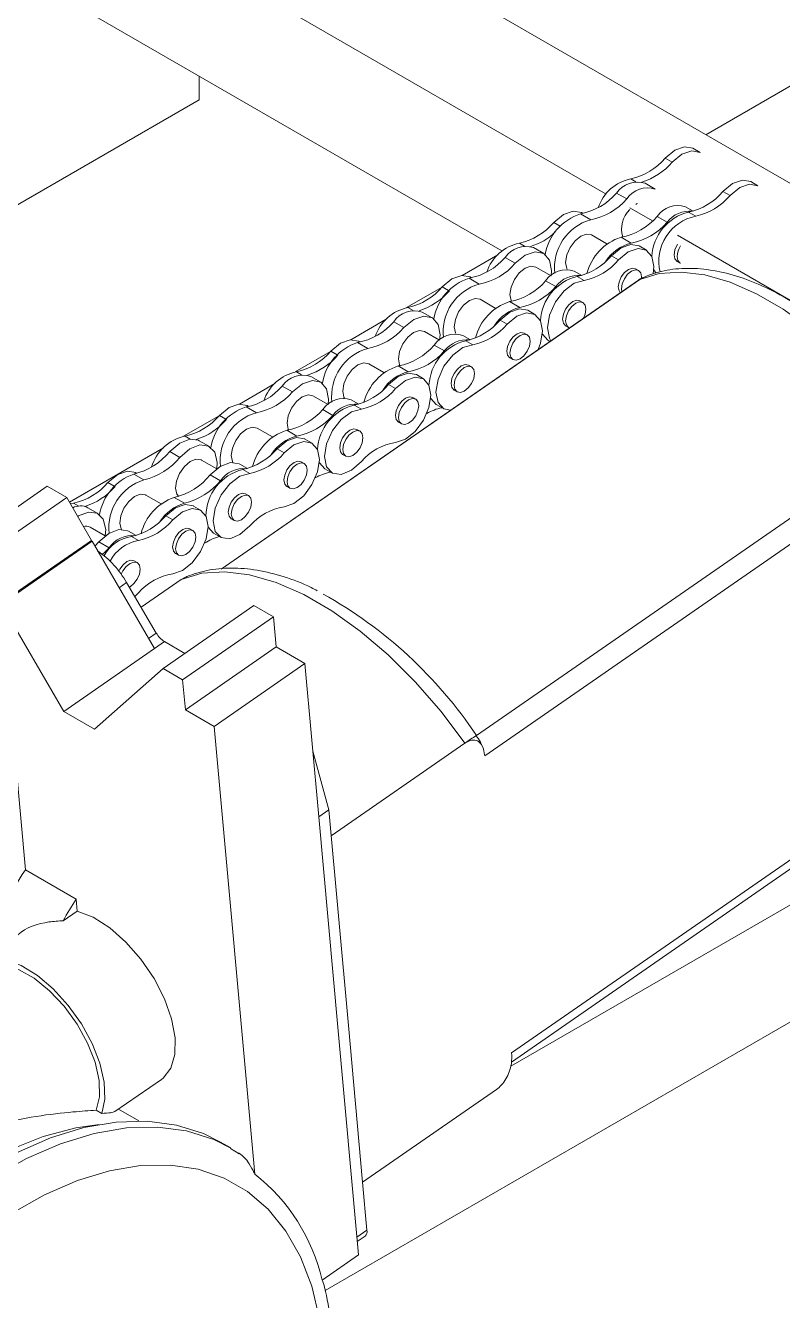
# Model space of a CAD drawing. Header units: millimetres. Extents: x -250 to 3947, y -1468 to 870.
# Drawn here: x 449.27 to 475.68, y 154.82 to 199.31 of the extents above; entities that cross this region are included whole.
import ezdxf

# ---------------------------------------------------------------- set-up
doc = ezdxf.new("R2010")
doc.units = ezdxf.units.MM

msp = doc.modelspace()

# ---------------------------------------------------------------- linework, layer by layer
at = {"color": 7, "linetype": 'Continuous', "lineweight": 15}
for p, q in [((513.5467, 218.9015), (473.0105, 195.5005)), ((504.8285, 177.1323), (444.0173, 212.2379)), ((469.531, 193.4271), (440.4818, 210.1969)), ((465.8911, 191.4457), (444.7245, 203.6649)), ((455.3311, 196.7233), (455.3311, 197.5419)), ((455.3311, 197.5398), (455.3328, 197.5408)), ((437.6534, 186.5182), (455.3311, 196.7233)), ((472.8086, 194.8841), (472.5611, 195.0269)), ((471.5905, 194.6843), (471.838, 194.5414)), ((470.3931, 193.9629), (470.5707, 193.8604)), ((471.2426, 193.6007), (470.8891, 193.8048)), ((474.8239, 193.7207), (474.5764, 193.8636)), ((469.8952, 193.4648), (470.2487, 193.2607)), ((473.8533, 193.378), (473.6058, 193.5209)), ((468.6385, 192.7393), (468.9921, 192.5352)), ((468.7238, 192.7519), (468.672, 192.7818)), ((471.1499, 192.4926), (470.3571, 192.9502)), ((471.6629, 192.4443), (471.3094, 192.6484)), ((472.5706, 192.8341), (472.3033, 192.9884)), ((472.6558, 192.6566), (472.4084, 192.7995)), ((469.5528, 191.696), (469.0231, 192.0018)), ((470.4063, 191.7188), (470.0527, 191.9229)), ((478.4519, 188.2772), (472.0188, 191.991)), ((465.7498, 191.309), (464.5107, 190.5936)), ((466.504, 191.7178), (466.6816, 191.6153)), ((467.3535, 191.3556), (467, 191.5597)), ((470.9348, 191.4756), (470.6873, 191.6184)), ((466.0061, 191.2197), (466.3596, 191.0156)), ((467.6082, 190.5735), (467.0785, 190.8793)), ((469.9642, 191.1329), (469.7167, 191.2758)), ((472.0044, 191.0825), (472.1104, 191.0213)), ((470.659, 190.4285), (456.0918, 180.3436)), ((464.7494, 190.4942), (465.103, 190.2901)), ((464.8347, 190.5068), (464.7829, 190.5367)), ((468.6815, 190.589), (468.4142, 190.7433)), ((468.7668, 190.4115), (468.5193, 190.5544)), ((470.6659, 190.7648), (470.5598, 190.826)), ((463.8052, 190.1864), (462.5661, 189.4711)), ((467.7739, 190.1992), (467.4203, 190.4033)), ((465.6637, 189.4509), (465.134, 189.7567)), ((466.5172, 189.4737), (466.1636, 189.6778)), ((468.7213, 189.6422), (468.6153, 189.7035)), ((462.6149, 189.4726), (462.7925, 189.3701)), ((463.4644, 189.1105), (463.1109, 189.3146)), ((467.0457, 189.2304), (466.7982, 189.3733)), ((461.8608, 189.0639), (460.6216, 188.3485)), ((462.117, 188.9746), (462.4706, 188.7705)), ((463.7192, 188.3283), (463.1895, 188.6341)), ((466.0751, 188.8878), (465.8276, 189.0306)), ((468.1153, 188.8374), (468.2214, 188.7762)), ((460.8603, 188.2491), (461.2139, 188.045)), ((460.9456, 188.2617), (460.8938, 188.2916)), ((464.7924, 188.3438), (464.5251, 188.4982)), ((464.8777, 188.1664), (464.6302, 188.3093)), ((466.7768, 188.5197), (466.6707, 188.5809)), ((467.4928, 188.3307), (467.567, 188.2879)), ((459.9161, 187.9412), (458.677, 187.226)), ((463.8848, 187.954), (463.5312, 188.1581)), ((467.1609, 188.0173), (467.231, 188.0553)), ((461.7746, 187.2058), (461.2449, 187.5116)), ((462.6281, 187.2286), (462.2745, 187.4327)), ((464.8322, 187.3971), (464.7262, 187.4583)), ((466.1708, 187.7149), (466.2768, 187.6536)), ((458.7258, 187.2275), (458.9034, 187.125)), ((459.5753, 186.8653), (459.2218, 187.0694)), ((463.1566, 186.9853), (462.9091, 187.1282)), ((457.9717, 186.8188), (456.7325, 186.1034)), ((458.2279, 186.7294), (458.5815, 186.5253)), ((462.186, 186.6426), (461.9385, 186.7855)), ((464.2262, 186.5923), (464.3323, 186.5311)), ((456.9712, 186.004), (457.3248, 185.7999)), ((457.0566, 186.0166), (457.0048, 186.0465)), ((459.8301, 186.0832), (459.3004, 186.389)), ((460.9033, 186.0987), (460.636, 186.253)), ((460.9886, 185.9213), (460.7411, 186.0641)), ((462.8877, 186.2745), (462.7816, 186.3358)), ((463.6037, 186.0856), (463.8512, 185.9428)), ((456.027, 185.6961), (454.7879, 184.9808)), ((459.9957, 185.7089), (459.6421, 185.913)), ((457.8855, 184.9607), (457.3558, 185.2665)), ((458.739, 184.9835), (458.3854, 185.1876)), ((460.9431, 185.152), (460.8371, 185.2132)), ((462.2817, 185.4697), (462.3877, 185.4085)), ((454.8368, 184.9824), (455.0143, 184.8799)), ((455.6863, 184.6202), (455.3327, 184.8243)), ((459.2675, 184.7402), (459.02, 184.8831)), ((465.0048, 174.5381), (480.1327, 185.0112)), ((454.0826, 184.5736), (450.8017, 182.6796)), ((454.3034, 184.4463), (454.6569, 184.2422)), ((458.2969, 184.3975), (458.0494, 184.5404)), ((460.3371, 184.3472), (460.4432, 184.2859)), ((480.4206, 184.2997), (465.2927, 173.8266)), ((455.941, 183.8381), (455.4113, 184.1439)), ((457.0142, 183.8536), (456.7469, 184.0079)), ((457.0995, 183.6762), (456.852, 183.819)), ((458.9986, 184.0294), (458.8925, 184.0907)), ((459.7147, 183.8405), (459.9622, 183.6976)), ((453.0478, 183.6607), (453.4014, 183.4566)), ((453.159, 183.6842), (453.1174, 183.7082)), ((456.0712, 183.4258), (455.7176, 183.6299)), ((446.86, 181.0412), (450.0263, 183.2332)), ((450.7091, 182.8391), (450.0263, 183.2332)), ((453.9981, 182.6224), (453.4684, 182.9282)), ((454.8156, 182.6402), (454.462, 182.8443)), ((457.0541, 182.9069), (456.948, 182.9681)), ((458.3926, 183.2246), (458.4986, 183.1634)), ((447.5427, 180.647), (450.7091, 182.8391)), ((451.5768, 181.3444), (450.7091, 182.8391)), ((450.9494, 182.6441), (450.8287, 182.633)), ((450.9494, 182.6441), (451.1269, 182.5416)), ((451.7989, 182.2819), (451.4453, 182.486)), ((455.3801, 182.4019), (455.1326, 182.5448)), ((454.4095, 182.0592), (454.1621, 182.2021)), ((456.448, 182.102), (456.5541, 182.0408)), ((452.0536, 181.4998), (451.5239, 181.8056)), ((453.1269, 181.5153), (452.8595, 181.6696)), ((455.1112, 181.6911), (455.0052, 181.7524)), ((455.8256, 181.5954), (456.0731, 181.4525)), ((448.4105, 179.1524), (451.5768, 181.3444)), ((448.4285, 179.1215), (451.5948, 181.3135)), ((451.409, 181.1849), (451.3683, 181.2001)), ((453.768, 177.5704), (451.5948, 181.3135)), ((451.8302, 181.2916), (451.6913, 181.1472)), ((452.1838, 181.0875), (451.8302, 181.2916)), ((453.2121, 181.3379), (452.9646, 181.4807)), ((451.0393, 180.929), (451.0052, 180.9487)), ((453.1667, 180.5686), (453.0606, 180.6298)), ((454.5052, 180.8863), (454.6113, 180.8251)), ((452.7998, 179.871), (453.8339, 178.1126)), ((454.7055, 179.9828), (453.3044, 179.0128)), ((454.7055, 179.9828), (454.8168, 180.037)), ((453.0854, 179.3853), (453.2121, 179.5193)), ((448.4285, 179.1215), (449.2698, 169.8525)), ((450.6017, 175.3784), (448.4285, 179.1215)), ((454.0696, 176.8791), (457.2359, 179.0712)), ((457.9186, 178.6771), (457.2359, 179.0712)), ((454.7523, 176.485), (457.9186, 178.6771)), ((458.0138, 177.6284), (457.9186, 178.6771)), ((450.6017, 175.3784), (453.768, 177.5704)), ((453.768, 177.5704), (454.1198, 177.814)), ((454.8288, 177.4047), (454.1198, 177.814)), ((454.8475, 175.4364), (458.0138, 177.6284)), ((459.0174, 177.0491), (458.0138, 177.6284)), ((490.6876, 177.131), (466.2009, 162.9951)), ((454.0696, 176.8791), (451.6818, 174.7548)), ((454.7523, 176.485), (454.0696, 176.8791)), ((455.8511, 174.857), (459.0174, 177.0491)), ((459.5029, 171.7014), (459.0174, 177.0491)), ((454.8475, 175.4364), (454.7523, 176.485)), ((451.6818, 174.7548), (450.6017, 175.3784)), ((455.8511, 174.857), (454.8475, 175.4364)), ((457.2691, 159.2357), (455.8511, 174.857)), ((494.2237, 175.0896), (459.7234, 155.173)), ((459.2946, 173.9952), (459.8554, 171.9424)), ((464.605, 174.2679), (459.9375, 171.0366)), ((466.2248, 163.1441), (481.223, 173.5274)), ((466.2329, 163.4683), (481.3609, 173.9414)), ((459.5035, 171.6988), (459.8554, 171.9424)), ((459.8554, 171.9424), (460.5382, 164.4151)), ((460.1689, 164.3645), (459.5029, 171.7014)), ((459.5029, 171.7014), (459.5035, 171.6988)), ((459.5035, 171.6988), (460.1689, 164.3645)), ((449.2698, 169.8525), (451.0376, 168.832)), ((451.0755, 168.4136), (451.0376, 168.832)), ((450.5853, 168.0742), (451.0755, 168.4136)), ((460.8903, 156.417), (460.1689, 164.3645)), ((460.5382, 164.4151), (461.0338, 158.9515)), ((460.5382, 164.4151), (461.0341, 158.9517)), ((452.3897, 161.4164), (454.01, 162.5381)), ((465.7019, 162.1832), (461.0341, 158.9517)), ((453.2276, 161.0888), (452.5127, 161.5016)), ((451.9334, 161.3515), (451.7406, 161.4629)), ((456.4329, 160.1455), (456.0793, 160.3496)), ((456.7283, 159.9433), (456.426, 160.1288)), ((461.0338, 158.9515), (461.186, 157.2737)), ((460.8482, 156.8807), (461.117, 157.0668)), ((459.6181, 155.5363), (460.8903, 156.417))]:
    msp.add_line(p, q, dxfattribs=at)
at = {"color": 8, "linetype": 'Continuous', "lineweight": 15}
for p, q in [((467.7014, 192.4391), (467.9221, 192.3118)), ((470.7046, 190.454), (456.1022, 180.3447)), ((470.659, 190.4285), (470.7046, 190.454)), ((470.8269, 190.5223), (470.7046, 190.454)), ((463.8124, 190.194), (464.033, 190.0667)), ((459.9233, 187.9489), (460.1439, 187.8215)), ((456.0342, 185.7038), (456.2548, 185.5764)), ((452.1468, 183.3655), (452.3674, 183.2381)), ((452.5377, 179.6895), (452.7998, 179.871)), ((453.5624, 177.9246), (453.8339, 178.1126)), ((460.8346, 157.0305), (461.186, 157.2737))]:
    msp.add_line(p, q, dxfattribs=at)
at = {"color": 7, "linetype": 'Continuous', "lineweight": 15, "flags": 128}
for points in [[(472.5611, 195.0269), (472.5589, 195.0282), (472.27, 195.0822), (471.9298, 194.9613), (471.5905, 194.6843)], [(472.8086, 194.8841), (472.8064, 194.8853), (472.5175, 194.9393), (472.1772, 194.8185), (471.838, 194.5414)], [(474.5764, 193.8636), (474.5742, 193.8648), (474.2852, 193.9188), (473.945, 193.7979), (473.6058, 193.5209)], [(474.8239, 193.7207), (474.8216, 193.722), (474.5327, 193.7759), (474.1925, 193.6551), (473.8533, 193.378)], [(470.5622, 193.0687), (470.5927, 193.0873), (470.6231, 193.1038)], [(468.672, 192.7818), (468.6698, 192.7831), (468.3809, 192.837), (468.0407, 192.7162), (467.7014, 192.4391)], [(469.0231, 192.0018), (468.8511, 192.0352), (468.6481, 191.9647), (468.4452, 191.8009), (468.2731, 191.5688), (468.1582, 191.3038), (468.1178, 191.0461), (468.1582, 190.8351), (468.174, 190.8042)], [(467.6095, 190.5727), (467.6228, 190.7604), (467.5535, 191.1248), (467.356, 191.3542), (467.06, 191.4139), (466.7103, 191.2951), (466.3596, 191.0156)], [(470.6873, 191.6184), (470.6851, 191.6197), (470.3961, 191.6737), (470.0559, 191.5528), (469.7167, 191.2758)], [(471.1674, 190.6407), (471.1937, 190.9033), (471.1258, 191.2564), (470.9325, 191.4768), (470.6436, 191.5308), (470.3034, 191.41), (469.9642, 191.1329)], [(472.0188, 191.684), (472.0044, 191.6599), (471.9277, 191.4832), (471.9008, 191.3115), (471.9277, 191.1708), (472.0044, 191.0825), (472.0044, 191.0825)], [(466.2267, 189.6865), (466.2136, 189.7125), (466.1732, 189.9236), (466.2136, 190.1812), (466.3286, 190.4463), (466.5006, 190.6784), (466.7036, 190.8421), (466.9065, 190.9127), (467.0785, 190.8793)], [(472.1248, 191.0139), (472.1104, 191.0213), (472.0338, 191.1095), (472.0069, 191.2502)], [(464.7829, 190.5367), (464.7807, 190.538), (464.4918, 190.5919), (464.1516, 190.4711), (463.8124, 190.194)], [(468.7668, 190.4115), (468.421, 190.3212), (468.066, 190.0581), (467.7603, 189.6653), (467.5541, 189.2076), (467.4814, 188.7602), (467.5541, 188.3968), (467.6034, 188.3131)], [(470.5598, 190.826), (470.4451, 190.8483), (470.3098, 190.8013), (470.1745, 190.6921), (470.0598, 190.5374), (469.9832, 190.3607), (469.9563, 190.1889), (469.9832, 190.0482), (470.0233, 189.9884)], [(470.0756, 190.0246), (470.0623, 190.1277), (470.0892, 190.2994), (470.1659, 190.4761), (470.2806, 190.6309), (470.4159, 190.74), (470.5512, 190.7871), (470.6659, 190.7648), (470.7425, 190.6766), (470.7694, 190.5359), (470.7677, 190.494)], [(480.1327, 185.0112), (479.3368, 186.068), (478.4813, 187.0528), (477.581, 187.9485), (476.652, 188.7392), (475.7105, 189.411), (474.773, 189.9522), (473.856, 190.3533), (472.9757, 190.6071), (472.1475, 190.7092), (471.386, 190.6579), (470.7046, 190.454)], [(471.1893, 190.7986), (471.1957, 190.7847), (471.2748, 190.6639)], [(465.134, 189.7567), (464.962, 189.7901), (464.759, 189.7196), (464.5561, 189.5558), (464.384, 189.3237), (464.2691, 189.0587), (464.2287, 188.801), (464.2691, 188.59), (464.2849, 188.5591)], [(468.6153, 189.7035), (468.5006, 189.7257), (468.3653, 189.6787), (468.23, 189.5695), (468.1153, 189.4148), (468.0386, 189.2381), (468.0117, 189.0663), (468.0386, 188.9256), (468.1153, 188.8374), (468.1153, 188.8374)], [(468.1178, 189.0051), (468.1447, 189.1769), (468.2213, 189.3536), (468.336, 189.5083), (468.4713, 189.6175), (468.6066, 189.6645), (468.7213, 189.6422), (468.798, 189.554), (468.8249, 189.4133), (468.798, 189.2415), (468.7409, 189.1006)], [(463.7204, 188.3276), (463.7337, 188.5153), (463.6644, 188.8797), (463.4669, 189.109), (463.171, 189.1688), (462.8213, 189.05), (462.4706, 188.7705)], [(466.7982, 189.3733), (466.796, 189.3746), (466.5071, 189.4285), (466.1668, 189.3077), (465.8276, 189.0306)], [(467.1545, 188.0023), (467.2367, 188.2266), (467.3046, 188.6581), (467.2367, 189.0112), (467.0435, 189.2317), (466.7545, 189.2857), (466.4143, 189.1648), (466.0751, 188.8878)], [(462.3376, 187.4414), (462.3245, 187.4674), (462.2842, 187.6784), (462.3245, 187.9361), (462.4395, 188.2012), (462.6115, 188.4332), (462.8145, 188.597), (463.0174, 188.6675), (463.1895, 188.6341)], [(468.2522, 188.7623), (468.2213, 188.7762), (468.1447, 188.8644), (468.1178, 189.0051)], [(460.8938, 188.2916), (460.8916, 188.2928), (460.6027, 188.3468), (460.2625, 188.226), (459.9233, 187.9489)], [(466.6707, 188.5809), (466.556, 188.6032), (466.4207, 188.5561), (466.2854, 188.447), (466.1707, 188.2923), (466.0941, 188.1156), (466.0672, 187.9438), (466.0941, 187.8031), (466.1707, 187.7149), (466.1708, 187.7149)], [(466.1732, 187.8825), (466.2002, 188.0543), (466.2768, 188.231), (466.3915, 188.3857), (466.5268, 188.4949), (466.6621, 188.5419), (466.7768, 188.5197), (466.8534, 188.4315), (466.8803, 188.2908), (466.8534, 188.119), (466.7768, 187.9423), (466.6621, 187.7876), (466.5268, 187.6784), (466.3915, 187.6314), (466.2768, 187.6536), (466.2002, 187.7418), (466.1732, 187.8825)], [(467.3002, 188.5535), (467.3066, 188.5396), (467.4928, 188.3307)], [(464.8777, 188.1664), (464.5319, 188.0761), (464.1769, 187.8129), (463.8712, 187.4202), (463.665, 186.9624), (463.5923, 186.5151), (463.665, 186.1516), (463.8712, 185.932), (464.0952, 185.8844)], [(461.2449, 187.5116), (461.0729, 187.545), (460.8699, 187.4744), (460.667, 187.3107), (460.4949, 187.0786), (460.38, 186.8135), (460.3396, 186.5559), (460.38, 186.3448), (460.3958, 186.3139)], [(464.7262, 187.4583), (464.6115, 187.4806), (464.4762, 187.4336), (464.3409, 187.3244), (464.2262, 187.1697), (464.1495, 186.993), (464.1226, 186.8212), (464.1495, 186.6805), (464.2262, 186.5923), (464.2262, 186.5923)], [(464.2287, 186.76), (464.2556, 186.9318), (464.3322, 187.1085), (464.4469, 187.2632), (464.5822, 187.3724), (464.7176, 187.4194), (464.8323, 187.3971), (464.9089, 187.3089), (464.9358, 187.1682), (464.9089, 186.9964), (464.8323, 186.8197), (464.7176, 186.665), (464.5822, 186.5558), (464.4469, 186.5088), (464.3322, 186.5311), (464.2556, 186.6193), (464.2287, 186.76)], [(459.8313, 186.0825), (459.8446, 186.2701), (459.7753, 186.6345), (459.5778, 186.8639), (459.2819, 186.9237), (458.9322, 186.8049), (458.5815, 186.5253)], [(462.9091, 187.1282), (462.9069, 187.1295), (462.618, 187.1834), (462.2778, 187.0626), (461.9385, 186.7855)], [(462.186, 184.7638), (462.5252, 184.8784), (462.8655, 185.1504), (463.1544, 185.5379), (463.3476, 185.9815), (463.4155, 186.413), (463.3476, 186.7661), (463.1544, 186.9866), (462.8655, 187.0405), (462.5252, 186.9197), (462.186, 186.6426)], [(458.4485, 185.1963), (458.4354, 185.2223), (458.3951, 185.4333), (458.4354, 185.691), (458.5504, 185.956), (458.7224, 186.1881), (458.9254, 186.3519), (459.1283, 186.4224), (459.3004, 186.389)], [(457.0048, 186.0465), (457.0025, 186.0477), (456.7136, 186.1017), (456.3734, 185.9808), (456.0342, 185.7038)], [(462.7816, 186.3358), (462.6669, 186.3581), (462.5316, 186.311), (462.3963, 186.2018), (462.2816, 186.0471), (462.205, 185.8704), (462.1781, 185.6987), (462.205, 185.558), (462.2816, 185.4697), (462.2817, 185.4697)], [(462.2842, 185.6374), (462.3111, 185.8092), (462.3877, 185.9859), (462.5024, 186.1406), (462.6377, 186.2498), (462.773, 186.2968), (462.8877, 186.2745), (462.9643, 186.1863), (462.9913, 186.0456), (462.9643, 185.8739), (462.8877, 185.6972), (462.773, 185.5424), (462.6377, 185.4333), (462.5024, 185.3862), (462.3877, 185.4085), (462.3111, 185.4967), (462.2842, 185.6374)], [(463.4111, 186.3084), (463.4175, 186.2945), (463.6037, 186.0856)], [(460.9886, 185.9213), (460.6428, 185.831), (460.2878, 185.5678), (459.9821, 185.1751), (459.7759, 184.7173), (459.7032, 184.2699), (459.7759, 183.9065), (459.9821, 183.6868), (460.2878, 183.647), (460.6428, 183.7937), (460.9886, 184.1027)], [(457.3558, 185.2665), (457.1838, 185.2999), (456.9809, 185.2293), (456.7779, 185.0655), (456.6059, 184.8335), (456.4909, 184.5684), (456.4505, 184.3108), (456.4909, 184.0997), (456.5067, 184.0688)], [(460.8371, 185.2132), (460.7224, 185.2355), (460.5871, 185.1885), (460.4518, 185.0793), (460.3371, 184.9246), (460.2605, 184.7479), (460.2335, 184.5761), (460.2605, 184.4354), (460.3371, 184.3472), (460.3371, 184.3472)], [(460.3396, 184.5149), (460.3665, 184.6866), (460.4432, 184.8633), (460.5579, 185.0181), (460.6932, 185.1272), (460.8285, 185.1743), (460.9432, 185.152), (461.0198, 185.0638), (461.0467, 184.9231), (461.0198, 184.7513), (460.9432, 184.5746), (460.8285, 184.4199), (460.6932, 184.3107), (460.5579, 184.2637), (460.4432, 184.286), (460.3665, 184.3742), (460.3396, 184.5149)], [(455.3327, 184.8243), (455.3074, 184.8378), (455.0034, 184.8784), (454.651, 184.741), (454.3034, 184.4463)], [(455.9422, 183.8374), (455.9547, 184.0691), (455.8708, 184.4213), (455.661, 184.6337), (455.3569, 184.6743), (455.0045, 184.5369), (454.6569, 184.2422)], [(459.02, 184.8831), (459.0178, 184.8843), (458.7289, 184.9383), (458.3887, 184.8175), (458.0494, 184.5404)], [(458.2969, 182.5187), (458.6362, 182.6333), (458.9764, 182.9052), (459.2653, 183.2928), (459.4585, 183.7364), (459.5264, 184.1679), (459.4585, 184.521), (459.2653, 184.7415), (458.9764, 184.7954), (458.6362, 184.6746), (458.2969, 184.3975)], [(453.1174, 183.7082), (453.1152, 183.7094), (452.8262, 183.7634), (452.486, 183.6426), (452.1468, 183.3655)], [(454.6151, 182.8791), (454.5553, 182.9588), (454.5064, 183.1628), (454.5383, 183.4173), (454.6459, 183.6835), (454.813, 183.9209), (455.0141, 184.0934), (455.2185, 184.1747), (455.3953, 184.1524), (455.4113, 184.1439)], [(456.7469, 184.0079), (456.7216, 184.0214), (456.4176, 184.062), (456.0652, 183.9246), (455.7176, 183.6299)], [(458.8925, 184.0907), (458.7779, 184.1129), (458.6426, 184.0659), (458.5073, 183.9567), (458.3926, 183.802), (458.3159, 183.6253), (458.289, 183.4535), (458.3159, 183.3128), (458.3926, 183.2246), (458.3926, 183.2246)], [(458.3951, 183.3923), (458.422, 183.5641), (458.4986, 183.7408), (458.6133, 183.8955), (458.7486, 184.0047), (458.8839, 184.0517), (458.9986, 184.0294), (459.0753, 183.9412), (459.1022, 183.8005), (459.0753, 183.6287), (458.9986, 183.452), (458.8839, 183.2973), (458.7486, 183.1881), (458.6133, 183.1411), (458.4986, 183.1634), (458.422, 183.2516), (458.3951, 183.3923)], [(459.522, 184.0633), (459.5284, 184.0494), (459.7147, 183.8405)], [(457.0995, 183.6762), (456.7537, 183.5859), (456.3987, 183.3227), (456.093, 182.9299), (455.8868, 182.4722), (455.8141, 182.0248), (455.8868, 181.6614), (456.093, 181.4417), (456.3987, 181.4019), (456.7537, 181.5486), (457.0995, 181.8575)], [(453.4684, 182.9282), (453.4524, 182.9367), (453.2757, 182.9589), (453.0712, 182.8777), (452.8702, 182.7052), (452.7031, 182.4678), (452.5954, 182.2015), (452.5636, 181.9471), (452.6125, 181.7431), (452.6194, 181.7305)], [(456.948, 182.9681), (456.8333, 182.9904), (456.698, 182.9433), (456.5627, 182.8342), (456.448, 182.6794), (456.3714, 182.5027), (456.3445, 182.331), (456.3714, 182.1903), (456.448, 182.1021), (456.448, 182.102)], [(456.4505, 182.2697), (456.4774, 182.4415), (456.5541, 182.6182), (456.6688, 182.7729), (456.8041, 182.8821), (456.9394, 182.9291), (457.0541, 182.9069), (457.1307, 182.8187), (457.1576, 182.6779), (457.1307, 182.5062), (457.0541, 182.3295), (456.9394, 182.1748), (456.8041, 182.0656), (456.6688, 182.0185), (456.5541, 182.0408), (456.4774, 182.129), (456.4505, 182.2697)], [(455.1326, 182.5448), (455.1304, 182.5461), (454.8415, 182.6), (454.5013, 182.4792), (454.1621, 182.2021)], [(454.4095, 180.1804), (454.7488, 180.295), (455.089, 180.567), (455.3779, 180.9545), (455.5712, 181.3981), (455.6391, 181.8296), (455.5712, 182.1827), (455.3779, 182.4032), (455.089, 182.4571), (454.7488, 182.3363), (454.4095, 182.0592)], [(452.0549, 181.4991), (452.0674, 181.7308), (451.9834, 182.083), (451.7736, 182.2954), (451.4696, 182.336), (451.1172, 182.1986), (451.0907, 182.1818)], [(452.8595, 181.6696), (452.8343, 181.6831), (452.5302, 181.7237), (452.1778, 181.5863), (451.8302, 181.2916)], [(455.0052, 181.7524), (454.8905, 181.7747), (454.7552, 181.7276), (454.6199, 181.6184), (454.5052, 181.4637), (454.4285, 181.287), (454.4016, 181.1152), (454.4285, 180.9745), (454.5052, 180.8863), (454.5052, 180.8863)], [(454.5077, 181.054), (454.5346, 181.2258), (454.6112, 181.4025), (454.7259, 181.5572), (454.8612, 181.6664), (454.9965, 181.7134), (455.1112, 181.6911), (455.1879, 181.6029), (455.2148, 181.4622), (455.1879, 181.2905), (455.1112, 181.1138), (454.9965, 180.959), (454.8612, 180.8499), (454.7259, 180.8028), (454.6112, 180.8251), (454.5346, 180.9133), (454.5077, 181.054)], [(455.6388, 181.8054), (455.6394, 181.8043), (455.8256, 181.5954)], [(452.1838, 181.0875), (452.0342, 180.9327), (451.9563, 180.8594)], [(451.0572, 180.9414), (451.0426, 180.9469), (451.0165, 180.9565)], [(453.0606, 180.6298), (452.9459, 180.6521), (452.8106, 180.6051), (452.6753, 180.4959), (452.5606, 180.3412), (452.5262, 180.275)], [(452.6102, 180.1622), (452.6667, 180.2799), (452.7814, 180.4346), (452.9167, 180.5438), (453.052, 180.5909), (453.1667, 180.5686), (453.2433, 180.4804), (453.2703, 180.3397), (453.2433, 180.1679), (453.1667, 179.9912), (453.052, 179.8365), (452.9167, 179.7273), (452.8921, 179.7141)], [(464.605, 174.2679), (463.7693, 175.3775), (462.871, 176.4116), (461.9257, 177.352), (460.9503, 178.1822), (459.9616, 178.8877), (458.9773, 179.4559), (458.0145, 179.877), (457.0902, 180.1435), (456.2206, 180.2508), (455.421, 180.1969), (454.7055, 179.9828)], [(454.8279, 180.0511), (454.8018, 180.0391), (454.7055, 179.9828)], [(454.01, 162.5381), (454.0719, 162.5849), (454.3397, 162.9268), (454.4825, 163.4028), (454.4926, 163.9871), (454.3695, 164.6484), (454.1197, 165.351), (453.7567, 166.057), (453.3001, 166.7286), (452.7744, 167.3295), (452.208, 167.8273), (451.6314, 168.1953), (451.0755, 168.4136)], [(451.9334, 161.3515), (452.036, 161.8493), (452.0114, 162.4426), (451.8607, 163.1009), (451.5918, 163.7905), (451.2185, 164.476), (450.7598, 165.1223), (450.2393, 165.6962), (449.6837, 166.1683), (449.1216, 166.5143), (448.5816, 166.7165), (448.0917, 166.7646), (447.6767, 166.6561), (447.3581, 166.3965), (447.1526, 166.0005)], [(451.7406, 161.4629), (451.8546, 161.9321), (451.8403, 162.5006), (451.6984, 163.1367), (451.4369, 163.8049), (451.0704, 164.4677), (450.6193, 165.0884), (450.1087, 165.6321), (449.5673, 166.0686), (449.0252, 166.3736), (448.5127, 166.5299), (448.0583, 166.5288), (447.7051, 166.383)], [(456.0793, 160.3496), (455.483, 160.6453), (454.5368, 160.9449), (453.5176, 161.0805), (452.4372, 161.0506), (451.308, 160.8556), (450.1428, 160.4976), (448.9553, 159.9809), (447.7588, 159.3113), (446.5674, 158.4965), (445.3945, 157.5459), (444.2537, 156.4704), (443.1581, 155.2824), (442.1203, 153.9955)], [(451.8392, 160.9669), (451.0268, 160.8463), (449.8908, 160.5415), (448.7285, 160.0776), (447.5537, 159.4601), (446.3802, 158.6961), (445.2215, 157.7948), (444.0915, 156.7665), (443.0033, 155.6235), (441.9698, 154.3791), (441.0029, 153.0479), (440.1142, 151.6456), (439.3139, 150.1885), (438.6116, 148.6939), (438.0155, 147.1792), (437.5324, 145.6622), (437.1682, 144.1608), (436.9271, 142.6924), (436.8119, 141.2745), (436.824, 139.9236), (436.9632, 138.6555), (437.2278, 137.4852), (437.6149, 136.4263), (437.6401, 136.3707)]]:
    msp.add_lwpolyline(points, dxfattribs=at)
at = {"color": 8, "linetype": 'Continuous', "lineweight": 15, "flags": 128}
for points in [[(442.4739, 153.7914), (443.5117, 155.0783), (444.6073, 156.2663), (445.748, 157.3418), (446.9209, 158.2924), (448.1124, 159.1071), (449.3088, 159.7768), (450.4964, 160.2935), (451.6615, 160.6515), (452.7908, 160.8465), (453.8712, 160.8764), (454.8903, 160.7408), (455.8365, 160.4412), (456.4347, 160.1444)], [(459.5302, 154.1866), (459.2597, 155.3234), (458.8677, 156.3478), (458.3589, 157.2474), (457.7395, 158.0113), (457.017, 158.6302), (456.2002, 159.0966), (455.299, 159.4048), (454.3243, 159.5511), (453.2881, 159.5337), (452.2028, 159.3528), (451.0816, 159.0106), (449.9382, 158.5114), (448.7864, 157.861), (447.6402, 157.0675), (446.5135, 156.1404), (445.42, 155.0911), (444.373, 153.9322)]]:
    msp.add_lwpolyline(points, dxfattribs=at)
at = {"color": 7, "linetype": 'Continuous', "lineweight": 15}
for centre, radius, start, end in [((469.925, 196.0944), 2.1823, 282.38577, 319.74598), ((470.104, 196.0345), 2.2883, 287.23595, 319.26978), ((470.7064, 192.4588), 1.5364, 101.7656, 161.25838), ((470.6203, 192.9678), 0.8791, 72.19869, 145.57375), ((470.9739, 192.7637), 0.8791, 72.19869, 145.57375), ((468.2288, 194.9003), 2.1994, 280.7366, 319.25803), ((468.5823, 194.6962), 2.1994, 280.7366, 319.25803), ((471.9403, 194.9311), 2.1823, 282.38577, 319.74598), ((472.1878, 194.7882), 2.1823, 282.38577, 319.74598), ((469.1868, 191.0196), 1.805, 107.6826, 170.44215), ((469.643, 194.0839), 2.1994, 280.7366, 319.25803), ((470.9876, 192.2199), 0.9183, 133.36545, 198.29763), ((472.8054, 191.1669), 1.6802, 103.66925, 177.07018), ((472.0345, 192.1514), 0.8791, 72.19869, 145.57375), ((472.9741, 191.0852), 1.6033, 101.44848, 193.50296), ((472.4332, 191.8819), 0.9537, 82.97668, 143.86582), ((466.0359, 193.8493), 2.1823, 282.38577, 319.74598), ((469.4768, 190.8563), 1.7475, 106.10443, 186.30257), ((469.9965, 193.8798), 2.1994, 280.7366, 319.25803), ((466.3152, 193.5884), 2.0669, 286.22998, 314.24969), ((470.5983, 190.2137), 1.7942, 107.70121, 165.81457), ((466.8173, 190.2136), 1.5364, 101.7656, 161.25838), ((466.7312, 190.7227), 0.8791, 72.19869, 145.57375), ((470.7448, 190.3162), 1.4429, 103.56992, 147.69593), ((472.765, 191.2151), 0.7589, 147.51043, 177.34677), ((464.3397, 192.6551), 2.1994, 280.7366, 319.25803), ((464.6932, 192.451), 2.1994, 280.7366, 319.25803), ((468.0512, 192.6859), 2.1823, 282.38577, 319.74598), ((468.2987, 192.5431), 2.1823, 282.38577, 319.74598), ((465.2976, 188.7745), 1.8049, 107.6812, 170.4438), ((468.9164, 188.9218), 1.6802, 103.66986, 177.06957), ((468.1454, 189.9063), 0.8791, 72.19869, 145.57375), ((468.5441, 189.6368), 0.9537, 82.97668, 143.86582), ((471.2282, 189.6064), 1, 113.66033, 124.69499), ((462.1468, 191.6042), 2.1823, 282.38578, 319.74597), ((462.3258, 191.5443), 2.2883, 287.23604, 319.2697), ((465.5877, 188.6112), 1.7475, 106.10443, 186.30257), ((465.7539, 191.8387), 2.1994, 280.7366, 319.25803), ((466.1074, 191.6346), 2.1994, 280.7366, 319.25803), ((466.7092, 187.9685), 1.7942, 107.70121, 165.81457), ((462.9282, 187.9685), 1.5364, 101.76554, 161.25863), ((462.8421, 188.4776), 0.8791, 72.1983, 145.57388), ((466.8557, 188.0711), 1.4429, 103.56992, 147.69593), ((460.4506, 190.41), 2.1995, 280.73668, 319.25795), ((460.8041, 190.2059), 2.1995, 280.73668, 319.25795), ((464.1621, 190.4408), 2.1823, 282.38578, 319.74597), ((464.4096, 190.2979), 2.1823, 282.38578, 319.74597), ((461.4086, 186.5294), 1.805, 107.68275, 170.44225), ((465.0273, 186.6766), 1.6802, 103.67009, 177.06934), ((464.2563, 187.6612), 0.8791, 72.1983, 145.57388), ((464.655, 187.3917), 0.9537, 82.97635, 143.86598), ((458.2578, 189.359), 2.1823, 282.38555, 319.74622), ((458.4367, 189.2992), 2.2883, 287.23604, 319.2697), ((461.6986, 186.3661), 1.7475, 106.10464, 186.30237), ((461.8648, 189.5936), 2.1995, 280.73668, 319.25795), ((462.2183, 189.3895), 2.1995, 280.73668, 319.25795), ((462.8201, 185.7234), 1.7942, 107.70135, 165.81466), ((459.0391, 185.7234), 1.5364, 101.76557, 161.25841), ((458.953, 186.2325), 0.8791, 72.19766, 145.57453), ((462.9666, 185.826), 1.4428, 103.56939, 147.69659), ((456.5615, 188.1649), 2.1995, 280.7367, 319.25793), ((456.915, 187.9608), 2.1995, 280.7367, 319.25793), ((460.273, 188.1956), 2.1823, 282.38555, 319.74622), ((460.5205, 188.0528), 2.1823, 282.38555, 319.74622), ((457.5195, 184.2842), 1.805, 107.68275, 170.44225), ((461.1382, 184.4315), 1.6802, 103.66933, 177.07009), ((460.3672, 185.4161), 0.8791, 72.19766, 145.57453), ((460.7659, 185.1466), 0.9536, 82.97548, 143.86685), ((464.125, 184.3215), 1.683, 101.15354, 120.4608), ((454.3687, 187.1139), 2.1823, 282.38577, 319.74598), ((454.5476, 187.054), 2.2883, 287.23595, 319.26978), ((457.8095, 184.1209), 1.7475, 106.10464, 186.30237), ((457.9757, 187.3485), 2.1995, 280.7367, 319.25793), ((458.3292, 187.1444), 2.1995, 280.7367, 319.25793), ((458.931, 183.4783), 1.7942, 107.70135, 165.81466), ((455.1573, 183.4625), 1.5534, 101.90798, 163.30641), ((459.0775, 183.5809), 1.4428, 103.56989, 147.69608), ((462.5208, 182.7426), 2.0488, 99.40496, 138.40548), ((452.5012, 185.9302), 2.3345, 283.54042, 320.5318), ((452.8548, 185.7261), 2.3345, 283.54042, 320.5318), ((456.3839, 185.9506), 2.1823, 282.38577, 319.74598), ((456.6314, 185.8077), 2.1823, 282.38577, 319.74598), ((457.246, 182.1868), 1.6791, 103.56976, 179.82568), ((456.8877, 182.8604), 0.9932, 83.88801, 145.2998), ((450.4813, 184.7757), 2.1823, 282.38578, 319.74597), ((453.6618, 181.9292), 1.8371, 109.52506, 170.08083), ((453.94, 181.7762), 1.7646, 107.77389, 186.03069), ((453.9155, 185.1138), 2.3345, 283.54042, 320.5318), ((454.269, 184.9097), 2.3345, 283.54042, 320.5318), ((460.2359, 182.0765), 1.6828, 101.15253, 120.46181), ((450.6602, 184.7158), 2.2883, 287.23604, 319.2697), ((455.0306, 181.1612), 1.7765, 108.6657, 166.37511), ((451.1844, 181.9781), 0.5711, 62.81429, 118.01032), ((455.227, 181.2022), 1.4956, 105.96616, 147.14291), ((458.6317, 180.4974), 2.0488, 99.40524, 138.40522), ((452.4965, 183.6123), 2.1823, 282.38578, 319.74597), ((452.744, 183.4694), 2.1823, 282.38578, 319.74597), ((451.3804, 181.5346), 0.3066, 62.10142, 106.10878), ((453.0003, 180.5221), 0.9932, 83.88801, 145.2998), ((453.1641, 180.1759), 1.3199, 98.69064, 150.99986), ((453.4197, 180.0116), 1.3424, 98.89434, 153.03869), ((456.5014, 179.7157), 1.8225, 104.943, 122.54268), ((449.7859, 178.1442), 3.4736, 29.80852, 54.8422), ((454.7444, 178.1591), 2.0488, 99.40517, 138.4053), ((452.1048, 165.9239), 15.5117, 33.73363, 60.86315), ((454.5653, 178.5268), 0.8406, 209.5265, 237.99444), ((469.8311, 166.9664), 8.9791, 122.5141, 125.59355), ((456.2441, 165.1312), 8.4221, 145.90358, 167.89269), ((458.5823, 163.8153), 9.0604, 146.37892, 151.96222), ((453.1932, 154.0522), 6.5941, 13.00671, 51.82129), ((461.0355, 158.9479), 0.00402, 110.80194, 116.03696), ((460.9753, 157.229), 0.2153, 311.13735, 12.0046)]:
    msp.add_arc(centre, radius, start, end, dxfattribs=at)
for points, knots in [([(480.5325, 185.2817), (480.404, 185.461), (480.0325, 185.9792), (479.3681, 186.7938), (478.5317, 187.6895), (477.6538, 188.4983), (476.7469, 189.2082), (475.8218, 189.807), (474.889, 190.2835), (473.9598, 190.6256), (473.0477, 190.8217), (472.1732, 190.8577), (471.4274, 190.7523), (471.0011, 190.589), (470.8269, 190.5223)], [0, 0, 0, 0, 0.0467321, 0.1350617, 0.2235491, 0.3122666, 0.4013371, 0.4908828, 0.5809984, 0.671674, 0.7625045, 0.8523406, 0.9396685, 1, 1, 1, 1]), ([(459.4466, 179.5896), (459.3785, 179.6265), (458.9914, 179.8366), (458.2892, 180.0901), (457.354, 180.3309), (456.4514, 180.4061), (455.6283, 180.3258), (455.1001, 180.168), (454.8529, 180.0619), (454.8278, 180.0511)], [0, 0, 0, 0, 0.0415447, 0.2362776, 0.4316036, 0.6255062, 0.8150951, 0.9812106, 1, 1, 1, 1]), ([(465.2161, 174.1438), (465.1931, 174.1996), (465.1364, 174.3379), (465.0464, 174.4584), (464.9928, 174.5302)], [0, 0, 0, 0, 0.4038149, 1, 1, 1, 1]), ([(465.2927, 173.8266), (465.2742, 173.9535), (465.2437, 174.1621), (465.0889, 174.3413), (464.9066, 174.393), (464.7322, 174.3486), (464.6337, 174.2861), (464.605, 174.2679)], [0, 0, 0, 0, 0.3208247, 0.5272942, 0.7347372, 0.9225289, 1, 1, 1, 1]), ([(450.5853, 168.0742), (450.4213, 168.0641), (449.8733, 168.0306), (449.254, 167.8423), (448.9737, 167.5542), (448.9574, 167.5374)], [0, 0, 0, 0, 0.2867813, 0.9585986, 1, 1, 1, 1]), ([(465.7019, 162.1832), (465.7636, 162.2336), (465.8869, 162.3342), (466.0435, 162.5582), (466.163, 162.8129), (466.2476, 163.1358), (466.2385, 163.3427), (466.2329, 163.4683)], [0, 0, 0, 0, 0.1679685, 0.3355946, 0.5097514, 0.7024489, 1, 1, 1, 1]), ([(437.963, 151.7809), (438.181, 151.9291), (438.6658, 152.2587), (439.3267, 152.9823), (440.152, 153.9684), (441.0696, 155.2112), (442.1331, 156.6381), (443.2747, 157.9976), (444.6513, 159.2721), (446.3271, 160.3076), (448.0918, 160.9408), (449.6681, 161.2734), (450.9262, 161.4086), (451.4849, 161.4458), (451.7406, 161.4629)], [0, 0, 0, 0, 0.0400578, 0.0890864, 0.1394237, 0.2247423, 0.3121878, 0.4069034, 0.5033606, 0.6185302, 0.7374804, 0.8285222, 0.9215154, 1, 1, 1, 1]), ([(451.9334, 161.3515), (452.0481, 161.3581), (452.2673, 161.3706), (452.3481, 161.4043), (452.3866, 161.4204)], [0, 0, 0, 0, 0.52306715, 1, 1, 1, 1]), ([(456.6989, 159.9812), (456.7571, 159.9404), (456.8733, 159.859), (457.0563, 159.6363), (457.1839, 159.4216), (457.2509, 159.2754), (457.2691, 159.2357)], [0, 0, 0, 0, 0.2462664, 0.4909092, 0.8618769, 1, 1, 1, 1]), ([(456.3535, 140.9822), (456.4642, 141.155), (456.8579, 141.7701), (457.4531, 142.8814), (458.1306, 144.2982), (458.7091, 145.7402), (459.1888, 147.1893), (459.5628, 148.633), (459.8274, 150.0577), (459.9779, 151.4494), (460.0146, 152.7977), (459.9225, 154.0799), (459.7928, 154.9993), (459.6555, 155.4593), (459.6301, 155.5446)], [0, 0, 0, 0, 0.0366417, 0.1303721, 0.224126, 0.3179307, 0.4118239, 0.5058426, 0.6000205, 0.6943837, 0.7889395, 0.8836616, 0.9784397, 1, 1, 1, 1])]:
    msp.add_open_spline(points, degree=3, knots=knots, dxfattribs=at)

doc.saveas('drawing.dxf')
